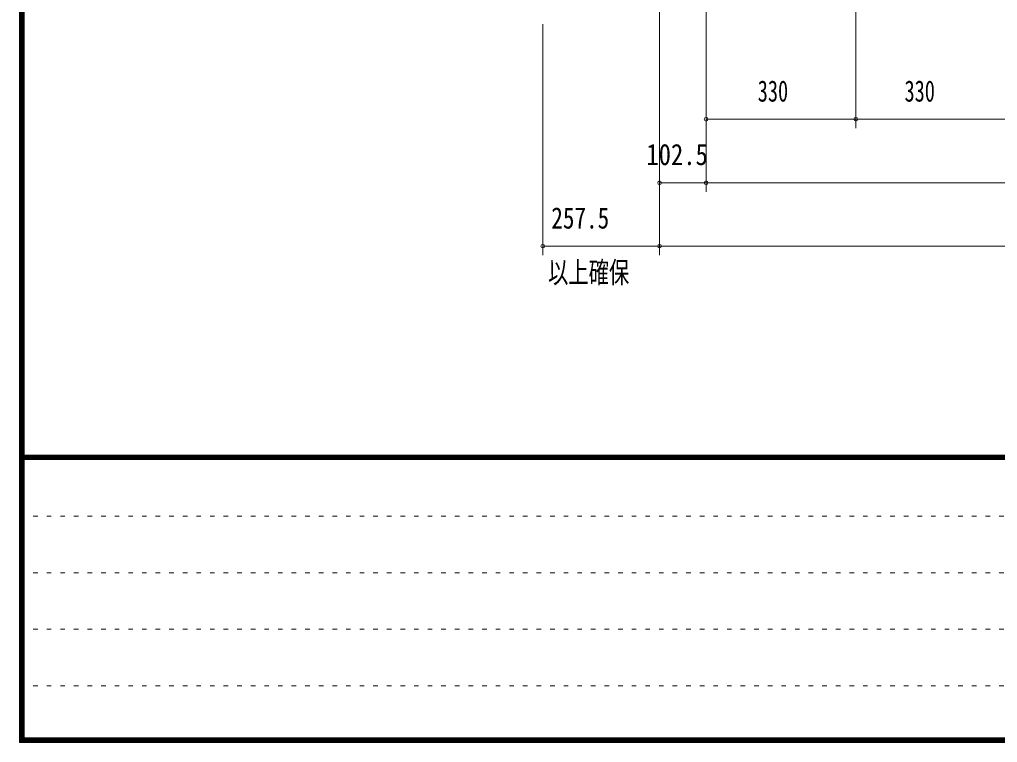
# Model space of a CAD drawing. Units: millimetres, scale not verified. Extents: x -5740 to 5856, y -4020 to 4020.
# Drawn here: x -5740 to -3584, y -4020 to -2425 of the extents above; entities that cross this region are included whole.
import ezdxf
from ezdxf.enums import TextEntityAlignment as Align

# ---------------------------------------------------------------- set-up
doc = ezdxf.new("R2010")
doc.units = ezdxf.units.MM
doc.header["$LTSCALE"] = 10
doc.linetypes.add('USER1', pattern=[3, 1, -2])
doc.layers.add('0-B_2-F', color=3, linetype='Continuous', lineweight=18)
doc.layers.add('0-F_F-F4PAPAER', color=5, linetype='Continuous', lineweight=18)
doc.styles.add('ＭＳ ゴシック', font='')
doc.styles.get('ＭＳ ゴシック').set_extended_font_data('MS Gothic')

msp = doc.modelspace()

# ---------------------------------------------------------------- linework, layer by layer
at = {"layer": '0-B_2-F'}
for p, q in [((-4328.71, -2944.95), (-4328.71, -1251.14)), ((-4226.21, -2804.95), (-4226.21, -1263.87)), ((-3896.21, -2664.95), (-3896.21, -1263.87)), ((-4586.21, -2944.95), (-4586.21, -2434.95)), ((-4226.21, -2644.95), (-3896.21, -2644.95)), ((-3896.21, -2644.95), (-3566.21, -2644.95)), ((-4328.71, -2784.95), (-4226.21, -2784.95)), ((-4276.21, -2784.95), (-706.21, -2784.95)), ((-4586.21, -2924.95), (-4378.71, -2924.95)), ((-4466.21, -2924.95), (-156.21, -2924.95))]:
    msp.add_line(p, q, dxfattribs=at)
for centre, start, end in [((-4226.21, -2644.95), 0, 180), ((-4226.21, -2644.95), 180, 0), ((-3896.21, -2644.95), 0, 180), ((-3896.21, -2644.95), 180, 0), ((-4328.71, -2784.95), 0, 180), ((-4226.21, -2784.95), 0, 180), ((-4328.71, -2784.95), 180, 0), ((-4226.21, -2784.95), 180, 0), ((-4586.21, -2924.95), 0, 180), ((-4586.21, -2924.95), 180, 0), ((-4328.71, -2924.95), 0, 180), ((-4328.71, -2924.95), 180, 0)]:
    msp.add_arc(centre, 4, start, end, dxfattribs=at)
at = {"layer": '0-F_F-F4PAPAER'}
for p, q in [((-5730, -3385.87), (5730, -3385.87)), ((5730, -3386.87), (-5730, -3386.87)), ((-5730, -3387.87), (5730, -3387.87)), ((5730, -3388.87), (-5730, -3388.87)), ((-5730, -3389.87), (5730, -3389.87)), ((5730, -3390.87), (-5730, -3390.87)), ((-5730, -3391.87), (5730, -3391.87)), ((5730, -3392.87), (-5730, -3392.87)), ((-5730, -3393.87), (5730, -3393.87)), ((5730, -3394.87), (-5730, -3394.87)), ((-5730, -3395.87), (5730, -3395.87))]:
    msp.add_line(p, q, dxfattribs=at)
at = {"layer": '0-F_F-F4PAPAER', "color": 6, "linetype": 'USER1'}
for p, q in [((1560, -3520.67), (-5740, -3520.67)), ((-5740, -3645.47), (1560, -3645.47)), ((1560, -3770.27), (-5740, -3770.27)), ((-5740, -3895.07), (556.8, -3895.07))]:
    msp.add_line(p, q, dxfattribs=at)
at = {"layer": '0-F_F-F4PAPAER'}
for points in [[(5740, 4020.13), (-5740, 4020.13), (-5740, -4019.87), (5740, -4019.87)], [(5739, 4019.13), (5739, -4018.87), (-5739, -4018.87), (-5739, 4019.13)], [(5738, 4018.13), (5738, -4017.87), (-5738, -4017.87), (-5738, 4018.13)], [(5737, 4017.13), (5737, -4016.87), (-5737, -4016.87), (-5737, 4017.13)], [(5736, 4016.13), (5736, -4015.87), (-5736, -4015.87), (-5736, 4016.13)], [(5735, 4015.13), (5735, -4014.87), (-5735, -4014.87), (-5735, 4015.13)], [(5734, 4014.13), (5734, -4013.87), (-5734, -4013.87), (-5734, 4014.13)], [(5733, 4013.13), (5733, -4012.87), (-5733, -4012.87), (-5733, 4013.13)], [(5732, 4012.13), (5732, -4011.87), (-5732, -4011.87), (-5732, 4012.13)], [(5731, 4011.13), (5731, -4010.87), (-5731, -4010.87), (-5731, 4011.13)], [(5730, 4010.13), (5730, -4009.87), (-5730, -4009.87), (-5730, 4010.13)]]:
    msp.add_lwpolyline(points, close=True, dxfattribs=at)

# ---------------------------------------------------------------- texts
at = {"layer": '0-B_2-F', "color": 7, "style": 'ＭＳ ゴシック'}
for s, width, p in [('330', 0.7, (-4112.26, -2620.15)), ('330', 0.7, (-3788.59, -2620.15)), ('102.5', 0.85, (-4357.83, -2760.15)), ('257.5', 0.8, (-4567.45, -2900.15)), ('以上確保', 0.7, (-4574.68, -3020.15))]:
    msp.add_text(s, height=46.89, dxfattribs=dict(at, width=width)).set_placement(p, align=Align.BOTTOM_LEFT)

doc.saveas('drawing.dxf')
